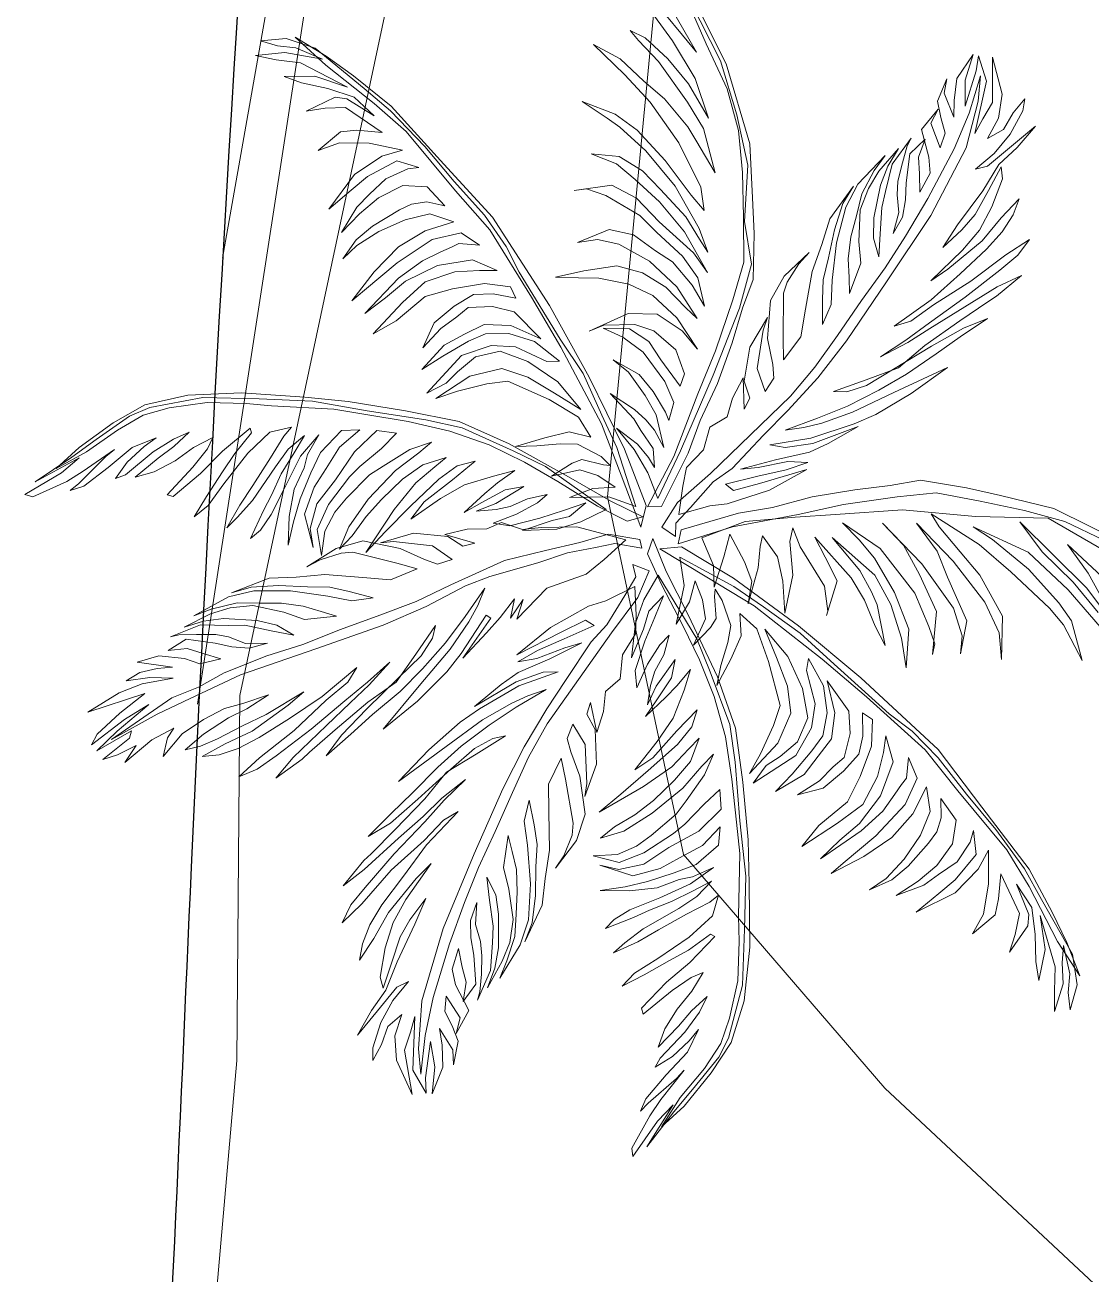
# Model space of a CAD drawing. Header units: millimetres. Extents: x 72 to 2826, y -203 to 794.
# Drawn here: x 1676.57 to 1683.88, y 353.83 to 362.38 of the extents above; entities that cross this region are included whole.
import ezdxf

# ---------------------------------------------------------------- set-up
doc = ezdxf.new("R2010")
doc.units = ezdxf.units.MM
doc.layers.add('01_Fina', color=250, linetype='Continuous', lineweight=15)
doc.layers.add('2D VEGETACION', color=74, linetype='Continuous', lineweight=5)

# ---------------------------------------------------------------- blocks, each defined once
blk = doc.blocks.new('A-19')
at = {"layer": '2D VEGETACION'}
for points in [[(0.0015, 0.0278), (-0.0009, 0.1149), (0.0033, 0.1653), (0.003, 0.2253), (0.0087, 0.2883), (0.0156, 0.3399), (0.0192, 0.3846), (0.0468, 0.4471), (0.0704, 0.4926), (0.1082, 0.5631), (0.1877, 0.6544)], [(0.1717, 0.6222), (0.131, 0.5739), (0.1002, 0.5207), (0.071, 0.4617), (0.0431, 0.4023), (0.0344, 0.3455), (0.0252, 0.267), (0.0228, 0.1992), (0.0162, 0.1014), (0.02, 0.0183), (0.0015, 0.0278), (0.0015, 0.0278)], [(0.0203, 0.0539), (0.0636, 0.0603), (0.0947, 0.0535), (0.0553, 0.0779), (0.0256, 0.0951), (0.0702, 0.1054), (0.0999, 0.1087), (0.1309, 0.0953), (0.0837, 0.1225), (0.0539, 0.1332), (0.0397, 0.1405), (0.0753, 0.154), (0.1114, 0.1528), (0.1577, 0.1435), (0.1069, 0.169), (0.058, 0.1771), (0.0395, 0.1866), (0.0691, 0.1899), (0.134, 0.2097), (0.1704, 0.2054), (0.1764, 0.2018), (0.131, 0.2298), (0.0929, 0.2215), (0.061, 0.214), (0.1319, 0.2506), (0.1687, 0.2615), (0.2093, 0.2667), (0.2403, 0.2738), (0.1795, 0.2774), (0.1594, 0.2744), (0.1248, 0.2656), (0.0676, 0.2386), (0.137, 0.2853), (0.1843, 0.2969), (0.2357, 0.2996), (0.2795, 0.2955), (0.226, 0.3133), (0.1688, 0.3068), (0.1128, 0.2911), (0.0811, 0.2762), (0.0507, 0.2586), (0.1009, 0.3027), (0.1769, 0.3353), (0.2293, 0.3428), (0.2563, 0.3448), (0.2705, 0.3375), (0.2109, 0.3589), (0.1524, 0.3485), (0.1051, 0.337), (0.0659, 0.3152), (0.1382, 0.3558), (0.2128, 0.3845), (0.2551, 0.3862), (0.2797, 0.3773), (0.2353, 0.3984), (0.1663, 0.3873), (0.1258, 0.3822), (0.0788, 0.3632), (0.1458, 0.4013), (0.2156, 0.431), (0.2641, 0.4399), (0.3027, 0.4334), (0.2418, 0.4509), (0.1757, 0.4337), (0.1352, 0.4146), (0.0921, 0.3943), (0.0706, 0.3874), (0.132, 0.4442), (0.1824, 0.4788), (0.2477, 0.5203), (0.2767, 0.534), (0.334, 0.5471), (0.274, 0.5467), (0.2437, 0.5357), (0.1851, 0.5048), (0.1298, 0.4647), (0.1049, 0.4423), (0.1609, 0.5106), (0.2289, 0.5534), (0.357, 0.617)], [(0.2719, 0.5877), (0.22, 0.5632), (0.1653, 0.5309), (0.1148, 0.5103), (0.2334, 0.5803), (0.2892, 0.6034)], [(0.2595, 0.6001), (0.2127, 0.5877), (0.1644, 0.5692), (0.2894, 0.6486)], [(0.2109, 0.6439), (0.1201, 0.5516), (0.0908, 0.4495), (0.0545, 0.3486), (0.0366, 0.252), (0.0253, 0.1939), (0.0132, 0.1215), (0.0203, 0.0539), (0.0203, 0.0539)], [(-0.0211, 0.0301), (-0.0218, 0.0771), (-0.0186, 0.1022), (-0.0223, 0.1672), (-0.0379, 0.2276), (-0.0352, 0.1557), (-0.0348, 0.1161), (-0.0467, 0.1072), (-0.0461, 0.156), (-0.0447, 0.1986), (-0.0474, 0.2317), (-0.0558, 0.204), (-0.0586, 0.1597), (-0.0627, 0.1341), (-0.0628, 0.1868), (-0.0611, 0.2381), (-0.0666, 0.2678), (-0.0798, 0.3164), (-0.0723, 0.2457), (-0.0767, 0.205), (-0.0863, 0.1843), (-0.0806, 0.2451), (-0.0851, 0.3117), (-0.0904, 0.3458), (-0.107, 0.4036), (-0.1304, 0.4646), (-0.1149, 0.3794), (-0.1021, 0.3134), (-0.0979, 0.2659), (-0.0981, 0.2389), (-0.1013, 0.2116), (-0.1067, 0.2618), (-0.1126, 0.3085), (-0.1236, 0.3592), (-0.1361, 0.4038), (-0.1541, 0.4534), (-0.1688, 0.4938), (-0.1848, 0.539), (-0.18, 0.5014), (-0.1664, 0.4498), (-0.1478, 0.3876), (-0.1344, 0.3433), (-0.133, 0.3128), (-0.1382, 0.2942), (-0.1427, 0.3448), (-0.148, 0.395), (-0.1696, 0.4407), (-0.1918, 0.4991), (-0.2085, 0.546), (-0.213, 0.5601), (-0.2333, 0.6032), (-0.226, 0.5647), (-0.2061, 0.4999), (-0.1919, 0.4539), (-0.1802, 0.4175), (-0.1703, 0.3737), (-0.1846, 0.4154), (-0.2002, 0.4553), (-0.2232, 0.5155), (-0.2488, 0.5744), (-0.2633, 0.6052), (-0.2815, 0.6278), (-0.2685, 0.5887), (-0.2437, 0.5294), (-0.2243, 0.4676), (-0.2095, 0.4295), (-0.2083, 0.4042), (-0.2321, 0.4661), (-0.2584, 0.5172), (-0.2834, 0.5634), (-0.3023, 0.5921), (-0.3223, 0.6139), (-0.3428, 0.6279), (-0.3223, 0.5956), (-0.297, 0.5602), (-0.2692, 0.5013), (-0.2589, 0.4728), (-0.2907, 0.5288), (-0.3131, 0.5602), (-0.3416, 0.5865), (-0.3772, 0.6117), (-0.3945, 0.6143), (-0.3659, 0.5879), (-0.3366, 0.5598), (-0.3197, 0.5355), (-0.3018, 0.5021), (-0.3285, 0.5314), (-0.3674, 0.5797), (-0.3989, 0.6122), (-0.416, 0.6439), (-0.4396, 0.6779), (-0.4201, 0.6366), (-0.4006, 0.5953), (-0.4006, 0.577), (-0.4159, 0.6095), (-0.4374, 0.6392), (-0.466, 0.6655), (-0.4823, 0.6728), (-0.4667, 0.6512), (-0.4467, 0.6316), (-0.4399, 0.6057), (-0.4647, 0.6285), (-0.497, 0.6423), (-0.5531, 0.6427), (-0.4891, 0.6256), (-0.4691, 0.606), (-0.4516, 0.5895), (-0.5213, 0.6254), (-0.5601, 0.6233), (-0.5398, 0.6145), (-0.4939, 0.5856), (-0.5307, 0.5952), (-0.5641, 0.616), (-0.5362, 0.584), (-0.506, 0.5724), (-0.4822, 0.5654), (-0.5197, 0.5606), (-0.5391, 0.5697), (-0.5109, 0.5486), (-0.4865, 0.5472), (-0.463, 0.5475), (-0.4442, 0.5349), (-0.4821, 0.531), (-0.4992, 0.5466), (-0.4768, 0.5152), (-0.435, 0.5156), (-0.4116, 0.5115), (-0.3886, 0.4901), (-0.415, 0.496), (-0.4389, 0.5008), (-0.4616, 0.517), (-0.4465, 0.4897), (-0.4068, 0.474), (-0.3831, 0.4669), (-0.3598, 0.4564), (-0.3398, 0.4368), (-0.3677, 0.4527), (-0.3933, 0.4567), (-0.4123, 0.4628), (-0.4368, 0.476), (-0.4591, 0.4891), (-0.4685, 0.4976), (-0.4385, 0.4612), (-0.4024, 0.4417), (-0.3809, 0.4303), (-0.3442, 0.4186), (-0.3122, 0.4079), (-0.3409, 0.4072), (-0.3695, 0.4153), (-0.4129, 0.4367), (-0.4373, 0.4543), (-0.4582, 0.4756), (-0.4337, 0.4398), (-0.4129, 0.4185), (-0.3855, 0.3991), (-0.3414, 0.3855), (-0.3098, 0.38), (-0.2713, 0.353), (-0.2942, 0.3583), (-0.3206, 0.3641), (-0.3508, 0.3757), (-0.3787, 0.3916), (-0.4075, 0.407), (-0.4361, 0.4333), (-0.4534, 0.4542), (-0.4228, 0.4052), (-0.3947, 0.3798), (-0.3478, 0.3534), (-0.2965, 0.3336), (-0.2624, 0.3228), (-0.2372, 0.3035), (-0.2726, 0.3126), (-0.3003, 0.321), (-0.3291, 0.3365), (-0.3669, 0.3552), (-0.4008, 0.3768), (-0.4216, 0.3982), (-0.384, 0.3525), (-0.3505, 0.3317), (-0.3158, 0.3083), (-0.265, 0.285), (-0.228, 0.268), (-0.2017, 0.2352), (-0.232, 0.2425), (-0.296, 0.2596), (-0.3102, 0.269), (-0.3318, 0.2922), (-0.344, 0.3112), (-0.3198, 0.2667), (-0.2904, 0.2386), (-0.2378, 0.2204), (-0.1991, 0.2182), (-0.1792, 0.2147), (-0.1635, 0.1974), (-0.1988, 0.1947), (-0.2513, 0.2172), (-0.2672, 0.228), (-0.2319, 0.192), (-0.1858, 0.1718), (-0.1597, 0.1734), (-0.1464, 0.1613), (-0.191, 0.1715), (-0.1663, 0.1487), (-0.1414, 0.1346), (-0.1334, 0.1062), (-0.1037, 0.089), (-0.0849, 0.0581), (-0.0599, 0.0462), (-0.0211, 0.0301), (-0.0211, 0.0301)], [(-0.1021, 0.179), (-0.1281, 0.2227), (-0.1634, 0.277), (-0.2052, 0.3315), (-0.2743, 0.4096), (-0.3519, 0.4967), (-0.4346, 0.5717), (-0.4961, 0.6061), (-0.531, 0.6187), (-0.4825, 0.5889), (-0.4372, 0.5543), (-0.3767, 0.499), (-0.3316, 0.4536), (-0.2943, 0.4131), (-0.2566, 0.3674), (-0.2163, 0.3208), (-0.1795, 0.2769), (-0.1474, 0.2318), (-0.0676, 0.0899), (-0.0385, 0.0327), (-0.0096, 0.0011), (0.0086, 0.0172), (-0.01, 0.0224), (-0.0268, 0.0489), (-0.055, 0.0905), (-0.0668, 0.1225), (-0.1021, 0.179), (-0.1021, 0.179)], [(0.0257, 0.022), (0.0889, 0.0841), (0.1807, 0.1586), (0.2771, 0.2277), (0.4069, 0.3105), (0.5049, 0.3513), (0.6099, 0.3954), (0.6794, 0.4121), (0.7275, 0.4219), (0.7794, 0.4281), (0.7229, 0.4089), (0.6345, 0.3888), (0.5741, 0.371), (0.4729, 0.3233), (0.4026, 0.2923), (0.3058, 0.2284), (0.2364, 0.1795), (0.1359, 0.1031), (0.0776, 0.0465), (0.0202, -0.0096), (0.0257, 0.022), (0.0257, 0.022)], [(0.0395, 0.0156), (0.0812, 0.0116), (0.1332, -0.0144), (0.1064, 0.0128), (0.0785, 0.0287), (0.1082, 0.0319), (0.1364, 0.0291), (0.1693, 0.0027), (0.1504, 0.0335), (0.1398, 0.0447), (0.1081, 0.0502), (0.0978, 0.0539), (0.1166, 0.0596), (0.155, 0.0626), (0.1782, 0.052), (0.2083, 0.034), (0.2349, 0.0207), (0.2026, 0.0506), (0.1735, 0.0735), (0.1415, 0.0799), (0.1693, 0.0984), (0.2199, 0.1029), (0.2864, 0.1031), (0.3126, 0.0864), (0.3476, 0.0577), (0.3714, 0.0346), (0.3387, 0.0858), (0.3011, 0.1154), (0.262, 0.1206), (0.2171, 0.1155), (0.1726, 0.1096), (0.2201, 0.132), (0.2708, 0.1409), (0.3142, 0.1377), (0.3446, 0.1144), (0.3587, 0.0845), (0.3664, 0.0612), (0.3867, 0.0364), (0.3631, 0.107), (0.3295, 0.1395), (0.2972, 0.1533), (0.2467, 0.1532), (0.2303, 0.1605), (0.2745, 0.1717), (0.3144, 0.1668), (0.345, 0.1522), (0.3623, 0.1314), (0.3881, 0.0951), (0.4065, 0.0651), (0.3932, 0.1115), (0.3721, 0.1381), (0.3526, 0.1633), (0.3169, 0.1777), (0.269, 0.1787), (0.3199, 0.1985), (0.352, 0.1921), (0.3838, 0.1748), (0.3929, 0.1555), (0.4076, 0.1312), (0.4194, 0.0948), (0.4194, 0.1335), (0.4028, 0.1687), (0.3843, 0.1966), (0.3602, 0.2089), (0.3273, 0.217), (0.3402, 0.2285), (0.3778, 0.2172), (0.4163, 0.1902), (0.4475, 0.1629), (0.4707, 0.1136), (0.4943, 0.0818), (0.474, 0.141), (0.4571, 0.1836), (0.423, 0.2148), (0.3912, 0.2321), (0.3684, 0.2417), (0.408, 0.2421), (0.4512, 0.212), (0.4829, 0.1721), (0.4991, 0.1378), (0.5183, 0.1039), (0.4938, 0.1719), (0.4738, 0.2097), (0.4543, 0.2328), (0.4429, 0.2457), (0.4361, 0.2554), (0.4076, 0.2656), (0.4399, 0.2701), (0.4728, 0.2437), (0.5064, 0.1907), (0.533, 0.1344), (0.5429, 0.1133), (0.5311, 0.1658), (0.5143, 0.2127), (0.4887, 0.2512), (0.4554, 0.2806), (0.4918, 0.2763), (0.5218, 0.2539), (0.5498, 0.2219), (0.5704, 0.1897), (0.5802, 0.162), (0.5744, 0.197), (0.5612, 0.2251), (0.5359, 0.2627), (0.5232, 0.2782), (0.5048, 0.2899), (0.4771, 0.2962), (0.5135, 0.3102), (0.5458, 0.2964), (0.5708, 0.2662), (0.5862, 0.2337), (0.5979, 0.1973), (0.5937, 0.2405), (0.5843, 0.2651), (0.5728, 0.2962), (0.5499, 0.322), (0.5349, 0.331), (0.5696, 0.3259), (0.5978, 0.2865), (0.6111, 0.2584), (0.6293, 0.2196), (0.616, 0.2822), (0.5913, 0.3232), (0.5682, 0.3446), (0.6158, 0.3326), (0.6567, 0.3143), (0.6806, 0.2911), (0.6619, 0.3307), (0.6408, 0.3412), (0.6059, 0.3538), (0.6692, 0.3654), (0.6972, 0.3517), (0.7203, 0.3368), (0.6894, 0.3727), (0.6739, 0.3783), (0.6263, 0.372), (0.6653, 0.385), (0.7044, 0.3798), (0.7429, 0.3711), (0.7711, 0.3682), (0.7294, 0.3883), (0.6795, 0.3938), (0.7578, 0.3964), (0.7915, 0.3865), (0.8209, 0.3788), (0.7845, 0.4014), (0.7546, 0.4078), (0.7304, 0.4157), (0.773, 0.4143), (0.7989, 0.405), (0.8241, 0.4018), (0.7915, 0.4209), (0.7463, 0.4254), (0.6574, 0.4017), (0.6076, 0.389), (0.5413, 0.3631), (0.4806, 0.3344), (0.419, 0.3076), (0.3714, 0.2808), (0.3386, 0.2546), (0.2419, 0.1907), (0.1915, 0.1583), (0.1405, 0.116), (0.101, 0.0812), (0.0395, 0.0156), (0.0395, 0.0156)], [(-0.0517, 0.006), (-0.0914, 0.0012), (-0.1295, -0.0092), (-0.1664, -0.0266), (-0.1358, -0.0025), (-0.113, 0.0083), (-0.0968, 0.0127), (-0.1241, 0.0181), (-0.1543, 0.007), (-0.1732, 0.0014), (-0.2177, -0.0228), (-0.1861, 0.006), (-0.1671, 0.0182), (-0.1495, 0.0265), (-0.1215, 0.0333), (-0.1707, 0.0348), (-0.2022, 0.0264), (-0.2413, 0.0112), (-0.2643, -0.0061), (-0.234, 0.0254), (-0.2049, 0.0391), (-0.1708, 0.0487), (-0.1577, 0.0506), (-0.1813, 0.0642), (-0.2145, 0.0593), (-0.2641, 0.0391), (-0.2929, 0.0159), (-0.3126, -0.0085), (-0.3022, 0.0287), (-0.2773, 0.0512), (-0.2466, 0.0614), (-0.2023, 0.079), (-0.2181, 0.0899), (-0.2552, 0.0864), (-0.2901, 0.0624), (-0.3064, 0.0375), (-0.3169, -0.0062), (-0.3135, -0.0293), (-0.3243, 0.0322), (-0.3125, 0.0733), (-0.2801, 0.1026), (-0.2484, 0.1175), (-0.3001, 0.0996), (-0.3408, 0.074), (-0.3654, 0.0441), (-0.385, 0.0036), (-0.3931, -0.0249), (-0.4025, -0.0573), (-0.4011, -0.0147), (-0.3961, 0.0339), (-0.3766, 0.0678), (-0.3477, 0.0954), (-0.3111, 0.1159), (-0.2921, 0.1281), (-0.3443, 0.111), (-0.3906, 0.0816), (-0.4258, 0.0446), (-0.4404, 0.0162), (-0.4437, -0.0133), (-0.45, 0.0364), (-0.434, 0.0687), (-0.4029, 0.0941), (-0.3812, 0.114), (-0.3407, 0.1331), (-0.3065, 0.1428), (-0.3492, 0.1442), (-0.3856, 0.1302), (-0.4284, 0.1025), (-0.4588, 0.0849), (-0.4998, 0.0441), (-0.516, 0.0192), (-0.5182, 0.001), (-0.5121, 0.0566), (-0.4845, 0.0868), (-0.4426, 0.1098), (-0.3861, 0.1472), (-0.3532, 0.1595), (-0.4192, 0.1423), (-0.4711, 0.1178), (-0.5113, 0.0914), (-0.5405, 0.0711), (-0.5639, 0.0386), (-0.55, 0.0775), (-0.521, 0.1051), (-0.488, 0.1239), (-0.44, 0.1498), (-0.4032, 0.1607), (-0.3817, 0.1676), (-0.4187, 0.1641), (-0.4875, 0.1456), (-0.5482, 0.117), (-0.591, 0.0893), (-0.6088, 0.0744), (-0.6412, 0.0452), (-0.6115, 0.0871), (-0.5805, 0.1125), (-0.5272, 0.1409), (-0.4688, 0.1652), (-0.4424, 0.1777), (-0.4766, 0.1819), (-0.547, 0.167), (-0.6155, 0.1412), (-0.6635, 0.1153), (-0.7178, 0.0822), (-0.6879, 0.1146), (-0.6473, 0.1402), (-0.615, 0.1629), (-0.5666, 0.1857), (-0.5447, 0.1918), (-0.4917, 0.2071), (-0.5583, 0.2069), (-0.6017, 0.1939), (-0.6701, 0.1681), (-0.7067, 0.1476), (-0.7243, 0.1393), (-0.7082, 0.1577), (-0.6702, 0.182), (-0.6271, 0.2023), (-0.5711, 0.218), (-0.6325, 0.2138), (-0.6939, 0.1956), (-0.7356, 0.1792)], [(-0.7352, 0.1944), (-0.6983, 0.2118), (-0.6692, 0.2255), (-0.7406, 0.2058)], [(-0.7447, 0.2351), (-0.6481, 0.2559), (-0.5658, 0.2592), (-0.4902, 0.2562), (-0.4116, 0.2309), (-0.3486, 0.2251), (-0.2911, 0.192), (-0.2059, 0.13), (-0.1106, 0.0556), (-0.0517, 0.006), (-0.0517, 0.006)], [(-0.039, 0.0087), (-0.1047, 0.0659), (-0.1462, 0.0947), (-0.1923, 0.1332), (-0.2446, 0.1688), (-0.2897, 0.1959), (-0.3265, 0.2216), (-0.3913, 0.2404), (-0.4424, 0.2508), (-0.5199, 0.2669), (-0.6418, 0.2632), (-0.763, 0.2372)], [(-0.723, 0.2346), (-0.6771, 0.2422), (-0.6059, 0.2554), (-0.5428, 0.2561), (-0.4821, 0.246), (-0.4181, 0.2311), (-0.3545, 0.2148), (-0.3051, 0.1854), (-0.2396, 0.1421), (-0.1848, 0.1013), (-0.1052, 0.0442), (-0.0434, -0.0116), (-0.039, 0.0087), (-0.039, 0.0087)], [(0.0228, -0.0288), (0.0033, -0.0157), (0.0551, -0.0089), (0.1244, 0.0065), (0.2228, 0.0249), (0.3021, 0.0316), (0.3811, 0.022), (0.4649, 0.0086), (0.5278, -0.0063), (0.6172, -0.0289), (0.6912, -0.0563), (0.7454, -0.0904), (0.7812, -0.1299), (0.8181, -0.1804), (0.8391, -0.22), (0.8047, -0.1829), (0.7723, -0.1377), (0.7432, -0.1054), (0.7103, -0.0835), (0.6604, -0.0582), (0.6056, -0.0417), (0.5695, -0.0332), (0.4813, -0.0087), (0.4357, -0.0015), (0.3728, 0.0078), (0.3107, 0.014), (0.2496, 0.0129), (0.1922, 0.006), (0.1373, -0.005), (0.0714, -0.0205), (0.0228, -0.0288), (0.0228, -0.0288)], [(0.0571, -0.0214), (0.0868, -0.051), (0.1166, -0.0715), (0.1645, -0.0899), (0.128, -0.0622), (0.1044, -0.0481), (0.0881, -0.0216), (0.1152, -0.0415), (0.1457, -0.065), (0.1837, -0.0895), (0.2089, -0.0934), (0.1793, -0.0694), (0.1561, -0.0448), (0.1459, -0.0283), (0.1721, -0.0429), (0.1917, -0.0617), (0.2102, -0.0732), (0.2365, -0.0843), (0.2134, -0.0655), (0.1826, -0.0285), (0.2073, -0.0407), (0.233, -0.0694), (0.2524, -0.0917), (0.2327, -0.0559), (0.2204, -0.036), (0.2024, -0.0105), (0.2296, -0.0269), (0.2651, -0.053), (0.2924, -0.0842), (0.3241, -0.1263), (0.3136, -0.0962), (0.2843, -0.0526), (0.2618, -0.0161), (0.284, -0.0299), (0.3039, -0.0565), (0.3299, -0.1079), (0.3533, -0.1551), (0.3706, -0.1924), (0.3511, -0.12), (0.3333, -0.0726), (0.3144, -0.042), (0.3031, -0.0238), (0.3329, -0.0443), (0.3535, -0.0739), (0.3743, -0.1113), (0.388, -0.1428), (0.3971, -0.1761), (0.4084, -0.2), (0.407, -0.1643), (0.3919, -0.1176), (0.3676, -0.0652), (0.3434, -0.0298), (0.3307, -0.0091), (0.3569, -0.0295), (0.3867, -0.0648), (0.402, -0.084), (0.4229, -0.1271), (0.4325, -0.152), (0.4374, -0.1821), (0.4305, -0.2172), (0.4493, -0.1828), (0.4449, -0.1443), (0.4283, -0.0951), (0.4196, -0.0754), (0.3981, -0.0406), (0.3834, -0.0131), (0.4118, -0.0184), (0.4342, -0.0584), (0.4468, -0.1066), (0.461, -0.1481), (0.4591, -0.1858), (0.4461, -0.211), (0.4733, -0.168), (0.4731, -0.1269), (0.465, -0.0953), (0.4561, -0.0586), (0.4361, -0.0263), (0.4614, -0.0358), (0.4806, -0.0743), (0.4845, -0.1085), (0.4869, -0.1493), (0.486, -0.183), (0.4822, -0.2196), (0.4934, -0.1784), (0.4994, -0.1381), (0.4955, -0.104), (0.4967, -0.0838), (0.4911, -0.0506), (0.506, -0.0895), (0.5143, -0.1381), (0.5202, -0.1847), (0.5282, -0.2107), (0.5379, -0.2264), (0.5327, -0.1828), (0.5282, -0.157), (0.5242, -0.1228), (0.5168, -0.0885), (0.5098, -0.0586), (0.5261, -0.0851), (0.5367, -0.1151), (0.5519, -0.1732), (0.5651, -0.2039), (0.5752, -0.2239), (0.5687, -0.1856), (0.5591, -0.1516), (0.5472, -0.1063), (0.5391, -0.0691), (0.5321, -0.054), (0.5593, -0.0703), (0.5808, -0.1108), (0.5995, -0.1632), (0.6116, -0.2015), (0.6254, -0.2238), (0.6175, -0.1887), (0.6068, -0.1473), (0.5992, -0.1165), (0.5846, -0.0798), (0.5894, -0.0746), (0.6169, -0.1193), (0.6363, -0.1599), (0.6639, -0.2046), (0.6731, -0.2047), (0.6503, -0.1548), (0.6387, -0.123), (0.6361, -0.1041), (0.6582, -0.127), (0.6786, -0.1544), (0.7018, -0.179), (0.7255, -0.1952), (0.703, -0.1588), (0.686, -0.135), (0.6714, -0.1075), (0.6907, -0.1241), (0.7138, -0.1521), (0.7414, -0.1968), (0.7523, -0.2072), (0.7436, -0.1783), (0.7279, -0.1491), (0.715, -0.1319), (0.7433, -0.1556), (0.7674, -0.1945), (0.7938, -0.2319), (0.8093, -0.244), (0.8007, -0.23), (0.7762, -0.1811), (0.7675, -0.167), (0.8003, -0.2108), (0.8192, -0.2322), (0.8584, -0.2698), (0.8707, -0.2713), (0.8298, -0.2234), (0.8124, -0.1953), (0.8621, -0.248), (0.8226, -0.197), (0.7976, -0.1621), (0.7618, -0.1133), (0.7386, -0.0923), (0.6687, -0.0531), (0.5901, -0.0296), (0.5153, -0.0083), (0.4348, 0.0037), (0.35, 0.0188), (0.2949, 0.0248), (0.2131, 0.0166), (0.1613, 0.0098), (0.0571, -0.0214), (0.0571, -0.0214)], [(-0.046, -0.0129), (-0.1337, -0.023), (-0.2487, -0.0461), (-0.3646, -0.076), (-0.5106, -0.1245), (-0.6036, -0.1737), (-0.7053, -0.227), (-0.7619, -0.2688), (-0.7997, -0.3006), (-0.8383, -0.3371), (-0.7871, -0.3043), (-0.715, -0.2499), (-0.6637, -0.2149), (-0.5616, -0.1668), (-0.4939, -0.1327), (-0.383, -0.0987), (-0.3015, -0.0753), (-0.1777, -0.0459), (-0.0979, -0.0373), (-0.0172, -0.0283), (-0.046, -0.0129), (-0.046, -0.0129)], [(-0.0485, -0.028), (-0.072, -0.0627), (-0.0854, -0.1185), (-0.0898, -0.0819), (-0.0834, -0.0499), (-0.1061, -0.0702), (-0.121, -0.0934), (-0.1224, -0.136), (-0.1329, -0.1022), (-0.1347, -0.087), (-0.1193, -0.0582), (-0.116, -0.0491), (-0.1319, -0.0587), (-0.1582, -0.0873), (-0.1649, -0.1119), (-0.1705, -0.1457), (-0.1777, -0.176), (-0.1793, -0.1316), (-0.1784, -0.0947), (-0.163, -0.0659), (-0.1958, -0.076), (-0.2319, -0.1113), (-0.2731, -0.163), (-0.2768, -0.1938), (-0.2774, -0.2381), (-0.2747, -0.2713), (-0.2939, -0.2147), (-0.2928, -0.1669), (-0.2711, -0.133), (-0.2386, -0.1015), (-0.2061, -0.0701), (-0.2536, -0.0925), (-0.2932, -0.1273), (-0.3183, -0.1628), (-0.3192, -0.1998), (-0.3047, -0.2306), (-0.2929, -0.2508), (-0.2858, -0.2819), (-0.3262, -0.2192), (-0.3295, -0.1734), (-0.3187, -0.1393), (-0.2865, -0.1005), (-0.2821, -0.0823), (-0.3193, -0.1106), (-0.3401, -0.144), (-0.3482, -0.1769), (-0.3441, -0.204), (-0.332, -0.2456), (-0.321, -0.2802), (-0.3475, -0.24), (-0.3555, -0.2072), (-0.3617, -0.1757), (-0.3504, -0.1381), (-0.3208, -0.1005), (-0.3689, -0.1286), (-0.3843, -0.1574), (-0.3917, -0.192), (-0.3825, -0.2114), (-0.3719, -0.2386), (-0.3513, -0.2708), (-0.3825, -0.2457), (-0.3986, -0.2114), (-0.4083, -0.1795), (-0.4021, -0.1517), (-0.3874, -0.1212), (-0.4053, -0.1243), (-0.4197, -0.16), (-0.4242, -0.2074), (-0.423, -0.2487), (-0.3993, -0.2989), (-0.3893, -0.3361), (-0.4229, -0.2831), (-0.4438, -0.2435), (-0.4471, -0.1977), (-0.4401, -0.1622), (-0.4335, -0.1375), (-0.4577, -0.1683), (-0.4624, -0.22), (-0.4522, -0.2711), (-0.436, -0.3054), (-0.4216, -0.3406), (-0.4589, -0.2797), (-0.4746, -0.2397), (-0.4808, -0.2104), (-0.4835, -0.1934), (-0.4858, -0.1816), (-0.4756, -0.1531), (-0.5, -0.1743), (-0.501, -0.2178), (-0.481, -0.2761), (-0.4545, -0.3324), (-0.4441, -0.3544), (-0.4771, -0.3119), (-0.5031, -0.2682), (-0.516, -0.2248), (-0.5185, -0.1808), (-0.5383, -0.2117), (-0.5392, -0.2487), (-0.5323, -0.2906), (-0.5205, -0.327), (-0.5067, -0.3517), (-0.5287, -0.3255), (-0.542, -0.2973), (-0.5554, -0.2531), (-0.5588, -0.2343), (-0.5566, -0.2117), (-0.5443, -0.1876), (-0.5778, -0.2056), (-0.5886, -0.2397), (-0.5799, -0.2786), (-0.5645, -0.3112), (-0.5448, -0.3438), (-0.5746, -0.3127), (-0.5884, -0.2902), (-0.6043, -0.2611), (-0.61, -0.2262), (-0.6079, -0.2101), (-0.6255, -0.2389), (-0.614, -0.2861), (-0.6007, -0.3143), (-0.5824, -0.353), (-0.6218, -0.3038), (-0.6377, -0.2586), (-0.6387, -0.2268), (-0.6606, -0.2716), (-0.672, -0.3135), (-0.6693, -0.3466), (-0.6876, -0.3079), (-0.6836, -0.2845), (-0.671, -0.2496), (-0.7198, -0.292), (-0.7266, -0.3209), (-0.7294, -0.3492), (-0.7384, -0.3028), (-0.7319, -0.2869), (-0.6977, -0.2546), (-0.7317, -0.276), (-0.7533, -0.3099), (-0.7711, -0.3452), (-0.7864, -0.3674), (-0.7758, -0.3237), (-0.7483, -0.2817), (-0.7997, -0.3393), (-0.8131, -0.3725), (-0.8267, -0.4004), (-0.8201, -0.3575), (-0.8073, -0.33), (-0.7968, -0.3067), (-0.8228, -0.3405), (-0.8325, -0.3655), (-0.8456, -0.3878), (-0.8395, -0.3506), (-0.8152, -0.3133), (-0.74, -0.2584), (-0.6988, -0.2293), (-0.6358, -0.1942), (-0.5751, -0.1656), (-0.5165, -0.1348), (-0.4643, -0.1155), (-0.4232, -0.1069), (-0.3132, -0.0733), (-0.2558, -0.0537), (-0.1903, -0.0422), (-0.1387, -0.0329), (-0.0485, -0.028), (-0.0485, -0.028)], [(-0.0307, -0.0454), (-0.031, -0.0219), (-0.065, -0.0616), (-0.1153, -0.1122), (-0.1835, -0.1842), (-0.2337, -0.2465), (-0.2684, -0.3188), (-0.3028, -0.3964), (-0.3251, -0.4563), (-0.3545, -0.5444), (-0.3711, -0.621), (-0.373, -0.6854), (-0.3594, -0.737), (-0.3367, -0.7941), (-0.3155, -0.8346), (-0.3278, -0.7856), (-0.3471, -0.7334), (-0.3592, -0.6918), (-0.3596, -0.6522), (-0.3535, -0.5966), (-0.3375, -0.5418), (-0.3249, -0.5068), (-0.2973, -0.4196), (-0.278, -0.3761), (-0.2523, -0.3188), (-0.2236, -0.2633), (-0.1894, -0.2128), (-0.1519, -0.1692), (-0.1126, -0.1292), (-0.0628, -0.0821), (-0.0307, -0.0454), (-0.0307, -0.0454)], [(-0.0028, -0.2605), (0.0014, -0.2985), (0.0162, -0.3616), (0.0266, -0.4295), (0.0353, -0.5335), (0.0445, -0.6497), (0.0595, -0.7294), (0.0693, -0.7819), (0.0883, -0.8559), (0.0517, -0.7553), (0.0462, -0.7137), (0.0354, -0.672), (0.0274, -0.6052), (0.0241, -0.5503), (0.0171, -0.4915), (0.0113, -0.4302), (0.0054, -0.3741), (-0.0054, -0.3189), (-0.0203, -0.2339), (-0.0191, -0.172), (-0.018, -0.1205), (-0.0191, -0.0772), (0, -0.0344), (0.0126, -0.0348), (-0.0036, -0.0712), (-0.0051, -0.0999), (-0.0079, -0.1416), (-0.0049, -0.1874), (-0.0028, -0.2605), (-0.0028, -0.2605)], [(0.1719, -0.1914), (0.2051, -0.2286), (0.2508, -0.2747), (0.3021, -0.3203), (0.3839, -0.3847), (0.4779, -0.4558), (0.5726, -0.5131), (0.6394, -0.5354), (0.6761, -0.5412), (0.6229, -0.521), (0.5719, -0.4956), (0.502, -0.4526), (0.4492, -0.4165), (0.4049, -0.3838), (0.3599, -0.3468), (0.311, -0.3078), (0.2671, -0.2724), (0.2266, -0.2333), (0.1215, -0.109), (0.0813, -0.0588), (0.0478, -0.0327), (0.0328, -0.0533), (0.0514, -0.0541), (0.0737, -0.0764), (0.1084, -0.1125), (0.1269, -0.1411), (0.1719, -0.1914), (0.1719, -0.1914)], [(-0.005, -0.0541), (0.0149, -0.0923), (0.0289, -0.1233), (0.0344, -0.1838), (0.0676, -0.2377), (0.0416, -0.2216), (0.0637, -0.2465), (0.0378, -0.2335), (0.0588, -0.2609), (0.0756, -0.2857), (0.1025, -0.3285), (0.0566, -0.2742), (0.0504, -0.2797), (0.0954, -0.3291), (0.1163, -0.3565), (0.1467, -0.4084), (0.1737, -0.4678), (0.1237, -0.3974), (0.0853, -0.3434), (0.0534, -0.3067), (0.0338, -0.2881), (0.0118, -0.2716), (0.0444, -0.3102), (0.0744, -0.3476), (0.103, -0.3897), (0.1267, -0.4296), (0.1492, -0.4772), (0.169, -0.5154), (0.1907, -0.5582), (0.1669, -0.5288), (0.139, -0.4832), (0.1069, -0.4268), (0.0841, -0.3866), (0.0631, -0.3644), (0.0461, -0.3553), (0.0795, -0.3935), (0.112, -0.4321), (0.1302, -0.4793), (0.157, -0.5357), (0.1793, -0.5803), (0.1864, -0.5932), (0.2035, -0.6377), (0.1808, -0.6057), (0.1477, -0.5466), (0.1242, -0.5045), (0.1061, -0.4709), (0.0813, -0.4335), (0.1015, -0.4726), (0.1196, -0.5115), (0.1472, -0.5697), (0.172, -0.6289), (0.1842, -0.6607), (0.1879, -0.6895), (0.1688, -0.6531), (0.143, -0.5942), (0.1118, -0.5374), (0.0945, -0.5003), (0.077, -0.482), (0.1053, -0.542), (0.124, -0.5963), (0.1401, -0.6464), (0.1478, -0.6799), (0.1497, -0.7094), (0.1456, -0.7339), (0.1365, -0.6967), (0.1285, -0.654), (0.1051, -0.5931), (0.0916, -0.566), (0.11, -0.6277), (0.1173, -0.6656), (0.1265, -0.7058), (0.1305, -0.7324), (0.13, -0.7555), (0.1147, -0.7239), (0.1008, -0.6823), (0.0949, -0.6533), (0.0831, -0.6172), (0.0858, -0.6568), (0.0861, -0.6848), (0.0938, -0.7183), (0.1065, -0.7541), (0.1315, -0.7893), (0.1065, -0.7759), (0.0955, -0.7635), (0.1039, -0.7989), (0.126, -0.8456), (0.1059, -0.8231), (0.1122, -0.853), (0.1135, -0.8754), (0.093, -0.8301), (0.0835, -0.8244), (0.0989, -0.881), (0.0789, -0.8449), (0.0527, -0.7904), (0.065, -0.8305), (0.0884, -0.8861), (0.0756, -0.8743), (0.0541, -0.8346), (0.0355, -0.7918), (0.041, -0.8793), (0.0254, -0.8279), (0.0211, -0.7921), (0.0242, -0.7461), (0.0149, -0.7788), (0.0107, -0.8138), (0.0041, -0.7913), (0.0045, -0.7651), (0.0084, -0.7428), (-0.0116, -0.7911), (-0.0128, -0.7582), (0.0007, -0.7228), (0.014, -0.7031), (0.0144, -0.6717), (0.0004, -0.6948), (-0.0126, -0.7154), (-0.0165, -0.743), (-0.0259, -0.7132), (-0.0098, -0.6737), (0.0015, -0.6517), (0.01, -0.6276), (0.0096, -0.5996), (0.0018, -0.6307), (-0.0138, -0.6524), (-0.0217, -0.6699), (-0.0291, -0.6968), (-0.035, -0.722), (-0.0354, -0.7346), (-0.0409, -0.6877), (-0.03, -0.6482), (-0.0243, -0.6251), (-0.0065, -0.5901), (0.0079, -0.5596), (-0.0125, -0.5799), (-0.0264, -0.6061), (-0.0418, -0.6527), (-0.0451, -0.6821), (-0.0441, -0.7119), (-0.0531, -0.6695), (-0.0541, -0.6397), (-0.0492, -0.6065), (-0.0285, -0.5653), (-0.0106, -0.5386), (-0.0035, -0.4921), (-0.0155, -0.5123), (-0.0296, -0.5355), (-0.0421, -0.5653), (-0.0499, -0.5964), (-0.0587, -0.6279), (-0.0594, -0.6667), (-0.0563, -0.6937), (-0.0705, -0.6377), (-0.0695, -0.5997), (-0.0561, -0.5477), (-0.035, -0.4969), (-0.0192, -0.4648), (-0.0157, -0.4332), (-0.0336, -0.4651), (-0.0467, -0.491), (-0.0554, -0.5225), (-0.0681, -0.5627), (-0.0758, -0.6022), (-0.0748, -0.632), (-0.0817, -0.5732), (-0.0736, -0.5347), (-0.0666, -0.4934), (-0.0483, -0.4405), (-0.0349, -0.4021), (-0.0405, -0.3605), (-0.0562, -0.3873), (-0.0881, -0.4454), (-0.091, -0.4622), (-0.089, -0.4947), (-0.084, -0.5157), (-0.0994, -0.4675), (-0.1003, -0.4272), (-0.0758, -0.3771), (-0.051, -0.3468), (-0.0397, -0.3299), (-0.041, -0.3075), (-0.0677, -0.3303), (-0.0878, -0.3838), (-0.0909, -0.4027), (-0.0926, -0.3523), (-0.0753, -0.3051), (-0.0561, -0.2873), (-0.0557, -0.2694), (-0.0792, -0.3086), (-0.0785, -0.275), (-0.0715, -0.2473), (-0.0753, -0.2238), (-0.0574, -0.1971), (-0.0534, -0.1695), (-0.0415, -0.1191), (-0.005, -0.0541), (-0.005, -0.0541)], [(-0.0552, -0.0709), (-0.047, -0.1112), (-0.0456, -0.1482), (-0.0559, -0.1971), (-0.0592, -0.1513), (-0.0586, -0.1253), (-0.0719, -0.0971), (-0.0692, -0.1302), (-0.0674, -0.1681), (-0.0676, -0.2134), (-0.0772, -0.2362), (-0.0816, -0.1996), (-0.09, -0.1659), (-0.0979, -0.1492), (-0.099, -0.1787), (-0.0948, -0.2058), (-0.0957, -0.2266), (-0.1003, -0.2557), (-0.104, -0.2252), (-0.1181, -0.1791), (-0.1201, -0.2069), (-0.1109, -0.2446), (-0.1029, -0.273), (-0.1221, -0.2369), (-0.1325, -0.2149), (-0.144, -0.1859), (-0.1438, -0.2181), (-0.1422, -0.2626), (-0.1314, -0.3015), (-0.1134, -0.3511), (-0.1328, -0.3259), (-0.1535, -0.2775), (-0.1717, -0.2388), (-0.1719, -0.2658), (-0.1596, -0.2965), (-0.1316, -0.3468), (-0.1048, -0.3922), (-0.0829, -0.4271), (-0.133, -0.3711), (-0.1629, -0.3304), (-0.1783, -0.2978), (-0.1874, -0.2785), (-0.1856, -0.3142), (-0.1729, -0.348), (-0.152, -0.3855), (-0.1335, -0.4133), (-0.1111, -0.4404), (-0.0972, -0.4629), (-0.1255, -0.4418), (-0.1572, -0.4041), (-0.1879, -0.3551), (-0.2044, -0.3155), (-0.2147, -0.2935), (-0.212, -0.3267), (-0.1987, -0.3709), (-0.1914, -0.3933), (-0.1666, -0.4343), (-0.151, -0.456), (-0.128, -0.4774), (-0.0948, -0.4908), (-0.133, -0.4873), (-0.1642, -0.4622), (-0.1959, -0.4223), (-0.2068, -0.4038), (-0.2243, -0.3668), (-0.2402, -0.3399), (-0.2512, -0.3667), (-0.2295, -0.4059), (-0.1969, -0.4432), (-0.1694, -0.4786), (-0.1372, -0.4968), (-0.109, -0.4996), (-0.1594, -0.4997), (-0.1941, -0.4763), (-0.2162, -0.4523), (-0.2417, -0.4256), (-0.2583, -0.3904), (-0.2641, -0.4168), (-0.2411, -0.4543), (-0.2159, -0.4758), (-0.1829, -0.5001), (-0.1529, -0.5181), (-0.1215, -0.5345), (-0.1617, -0.5223), (-0.1987, -0.5053), (-0.2252, -0.4834), (-0.2428, -0.4734), (-0.2666, -0.4503), (-0.243, -0.4843), (-0.2064, -0.5165), (-0.1714, -0.5473), (-0.1532, -0.5677), (-0.1449, -0.5853), (-0.1799, -0.5567), (-0.1986, -0.5397), (-0.2251, -0.5178), (-0.2502, -0.492), (-0.271, -0.4706), (-0.2577, -0.4988), (-0.2374, -0.5236), (-0.198, -0.5685), (-0.1795, -0.5963), (-0.1686, -0.6148), (-0.1963, -0.5881), (-0.2192, -0.5623), (-0.2519, -0.5272), (-0.2774, -0.5005), (-0.2875, -0.4859), (-0.2882, -0.5185), (-0.2665, -0.5577), (-0.2323, -0.6029), (-0.2073, -0.6331), (-0.1961, -0.6568), (-0.2208, -0.6319), (-0.2496, -0.6003), (-0.2708, -0.5759), (-0.294, -0.5449), (-0.3014, -0.5452), (-0.279, -0.5927), (-0.2551, -0.632), (-0.2327, -0.6795), (-0.2377, -0.6872), (-0.2671, -0.6408), (-0.2878, -0.6129), (-0.3019, -0.6013), (-0.2947, -0.6324), (-0.2824, -0.6631), (-0.2749, -0.6972), (-0.2743, -0.7259), (-0.2929, -0.6864), (-0.3032, -0.66), (-0.3182, -0.6327), (-0.314, -0.6576), (-0.3035, -0.6913), (-0.2811, -0.7388), (-0.2793, -0.7541), (-0.2983, -0.7319), (-0.3146, -0.702), (-0.322, -0.6818), (-0.3172, -0.7193), (-0.2977, -0.7606), (-0.2804, -0.8019), (-0.2791, -0.8229), (-0.2861, -0.8079), (-0.3142, -0.7598), (-0.3212, -0.7449), (-0.302, -0.7971), (-0.2935, -0.8243), (-0.2843, -0.878), (-0.2902, -0.8883), (-0.3075, -0.8287), (-0.322, -0.7979), (-0.3045, -0.8693), (-0.3257, -0.8083), (-0.3418, -0.7675), (-0.3627, -0.7117), (-0.3672, -0.6794), (-0.3623, -0.6008), (-0.3396, -0.5213), (-0.3166, -0.447), (-0.2827, -0.3729), (-0.2482, -0.2932), (-0.2236, -0.245), (-0.1721, -0.181), (-0.1382, -0.1413), (-0.0552, -0.0709), (-0.0552, -0.0709)], [(0.0646, -0.059), (0.0741, -0.105), (0.0755, -0.1317), (0.0916, -0.1934), (0.118, -0.2511), (0.1021, -0.1797), (0.0942, -0.1409), (0.1049, -0.1307), (0.1128, -0.1779), (0.1194, -0.22), (0.1283, -0.252), (0.1306, -0.2239), (0.1256, -0.1806), (0.1248, -0.1547), (0.1356, -0.2058), (0.1431, -0.2557), (0.154, -0.2839), (0.1753, -0.3297), (0.156, -0.2619), (0.1521, -0.2203), (0.1569, -0.1987), (0.1627, -0.2595), (0.1805, -0.3236), (0.1921, -0.356), (0.2197, -0.4105), (0.2536, -0.4652), (0.2216, -0.385), (0.1972, -0.3234), (0.1844, -0.2761), (0.1801, -0.2504), (0.1776, -0.2222), (0.1915, -0.271), (0.2074, -0.316), (0.2264, -0.3635), (0.2478, -0.4044), (0.2749, -0.4497), (0.2961, -0.4872), (0.3203, -0.5286), (0.3093, -0.492), (0.2854, -0.4444), (0.2555, -0.3868), (0.2348, -0.3453), (0.2276, -0.3156), (0.2285, -0.297), (0.2432, -0.3452), (0.2579, -0.3935), (0.2877, -0.4343), (0.3204, -0.4875), (0.3457, -0.5305), (0.3528, -0.5434), (0.3808, -0.5819), (0.3656, -0.5461), (0.3339, -0.4861), (0.3121, -0.443), (0.2929, -0.4101), (0.2755, -0.3698), (0.2968, -0.4072), (0.3205, -0.443), (0.3544, -0.4977), (0.3912, -0.5515), (0.4107, -0.5782), (0.4328, -0.597), (0.4132, -0.5619), (0.3764, -0.5081), (0.3464, -0.4505), (0.3247, -0.4158), (0.3181, -0.3918), (0.3537, -0.4489), (0.3892, -0.4927), (0.4218, -0.534), (0.4457, -0.5587), (0.4702, -0.5757), (0.4923, -0.5861), (0.4668, -0.5578), (0.4353, -0.5278), (0.3974, -0.4759), (0.3815, -0.449), (0.4232, -0.4981), (0.4511, -0.5247), (0.4841, -0.5452), (0.5237, -0.5632), (0.5404, -0.5631), (0.5082, -0.542), (0.4741, -0.5199), (0.4535, -0.5), (0.429, -0.4697), (0.4614, -0.4943), (0.5081, -0.5336), (0.5444, -0.5602), (0.5679, -0.5876), (0.5975, -0.6166), (0.5705, -0.5796), (0.5442, -0.5435), (0.5402, -0.5247), (0.5614, -0.5538), (0.5881, -0.5789), (0.6211, -0.5994), (0.6391, -0.6043), (0.6197, -0.5859), (0.5964, -0.5704), (0.5848, -0.5463), (0.612, -0.5638), (0.6471, -0.5707), (0.7015, -0.5612), (0.6362, -0.5558), (0.6129, -0.5403), (0.5924, -0.5287), (0.6676, -0.551), (0.7047, -0.5408), (0.6832, -0.536), (0.6335, -0.5157), (0.6706, -0.5187), (0.7081, -0.5323), (0.6744, -0.5075), (0.6428, -0.5004), (0.6181, -0.498), (0.6533, -0.4868), (0.6748, -0.4915), (0.6432, -0.4761), (0.619, -0.4793), (0.596, -0.4841), (0.5749, -0.4766), (0.6108, -0.4648), (0.6313, -0.4764), (0.6034, -0.4497), (0.5623, -0.4593), (0.5387, -0.4584), (0.5121, -0.4417), (0.5397, -0.4432), (0.5627, -0.4433), (0.5888, -0.4544), (0.5689, -0.4304), (0.527, -0.4224), (0.5015, -0.4205), (0.4767, -0.4145), (0.4534, -0.399), (0.4845, -0.4088), (0.5104, -0.408), (0.5308, -0.4112), (0.5568, -0.4187), (0.5812, -0.4274), (0.592, -0.434), (0.5548, -0.4045), (0.5165, -0.3915), (0.4932, -0.3844), (0.455, -0.3798), (0.4216, -0.3753), (0.4497, -0.3692), (0.4784, -0.3723), (0.5259, -0.3847), (0.5532, -0.3973), (0.5782, -0.4151), (0.5462, -0.3844), (0.5225, -0.3667), (0.4911, -0.3535), (0.4466, -0.3486), (0.414, -0.3483), (0.3703, -0.3296), (0.3946, -0.33), (0.4216, -0.3307), (0.4532, -0.3378), (0.4844, -0.3475), (0.5156, -0.3573), (0.5472, -0.3776), (0.569, -0.3942), (0.5295, -0.3532), (0.4973, -0.3321), (0.4469, -0.3159), (0.3914, -0.3058), (0.3558, -0.3016), (0.3282, -0.2869), (0.3648, -0.2891), (0.3935, -0.2922), (0.4247, -0.302), (0.4654, -0.3132), (0.5028, -0.3281), (0.5272, -0.3452), (0.4816, -0.3074), (0.4449, -0.2933), (0.4064, -0.2768), (0.3521, -0.2634), (0.3125, -0.2538), (0.2806, -0.2265), (0.3117, -0.2279), (0.377, -0.2332), (0.3935, -0.2393), (0.4197, -0.2587), (0.4338, -0.2749), (0.4025, -0.2351), (0.3683, -0.2131), (0.313, -0.2065), (0.2748, -0.2103), (0.2546, -0.2106), (0.2365, -0.1973), (0.27, -0.1872), (0.3259, -0.1995), (0.3435, -0.2071), (0.3021, -0.1783), (0.2522, -0.1677), (0.2276, -0.1736), (0.2124, -0.1643), (0.2573, -0.1664), (0.2301, -0.149), (0.2024, -0.139), (0.1897, -0.1134), (0.1568, -0.1013), (0.1317, -0.0751), (0.1057, -0.0675), (0.0646, -0.059), (0.0646, -0.059)]]:
    blk.add_lwpolyline(points, dxfattribs=at)

msp = doc.modelspace()

# ---------------------------------------------------------------- linework, layer by layer
msp.add_open_spline([(1685.4824, 426.8301), (1685.1125, 424.9782), (1684.36, 420.8309), (1681.4804, 408.765), (1680.245, 385.9489), (1678.1183, 367.8143), (1677.5608, 352.942), (1677.4299, 351.1975)], degree=3, knots=[101.122425, 101.122425, 101.122425, 101.122425, 103.97749, 116.310452, 138.528571, 172.306946, 177.141033, 177.141033, 177.141033, 177.141033])
at = {"layer": '01_Fina', "color": 252, "linetype": 'Continuous', "lineweight": 9, "true_color": 0x939598}
for points in [[(1677.9284, 360.7867), (1678.9163, 366.3798), (1679.2063, 370.1698), (1679.3163, 373.5298), (1680.1663, 382.9598), (1680.3363, 388.8098), (1682.0363, 398.7598), (1682.7363, 401.0498), (1684.2163, 402.0998)], [(1677.7563, 357.7298), (1679.2963, 367.6998), (1679.9063, 373.8798), (1680.5463, 378.4898), (1680.5763, 382.4398), (1680.8663, 387.8998), (1681.3763, 392.0798), (1681.5263, 393.1598), (1681.9463, 394.2798), (1682.8763, 395.2398), (1684.4463, 395.8598)], [(1684.1363, 382.8798), (1682.5263, 380.9598), (1681.4263, 378.7798), (1680.2463, 374.5098), (1680.0463, 370.4098), (1679.3363, 363.8498), (1678.0463, 357.7898), (1678.0263, 355.2898), (1677.0063, 343.6598), (1677.0163, 340.2998), (1678.0663, 338.6598), (1678.7363, 338.2998), (1680.8963, 338.1398), (1681.9663, 338.4498), (1688.5763, 341.2198)], [(1684.3163, 353.3698), (1682.4663, 355.0998), (1681.0863, 356.6998), (1680.5663, 359.1498), (1681.2563, 366.3998), (1681.7163, 369.0898), (1683.5363, 371.2698), (1685.7063, 373.0598)]]:
    msp.add_lwpolyline(points, dxfattribs=at)

# ---------------------------------------------------------------- block references
at = {"layer": '2D VEGETACION', "xscale": 4.683593029606762, "yscale": 4.683593029606762, "zscale": 4.683593029606762, "rotation": 284.5812153900507}
msp.add_blockref('A-19', (1680.9428, 358.8984), dxfattribs=at)

doc.saveas('drawing.dxf')
